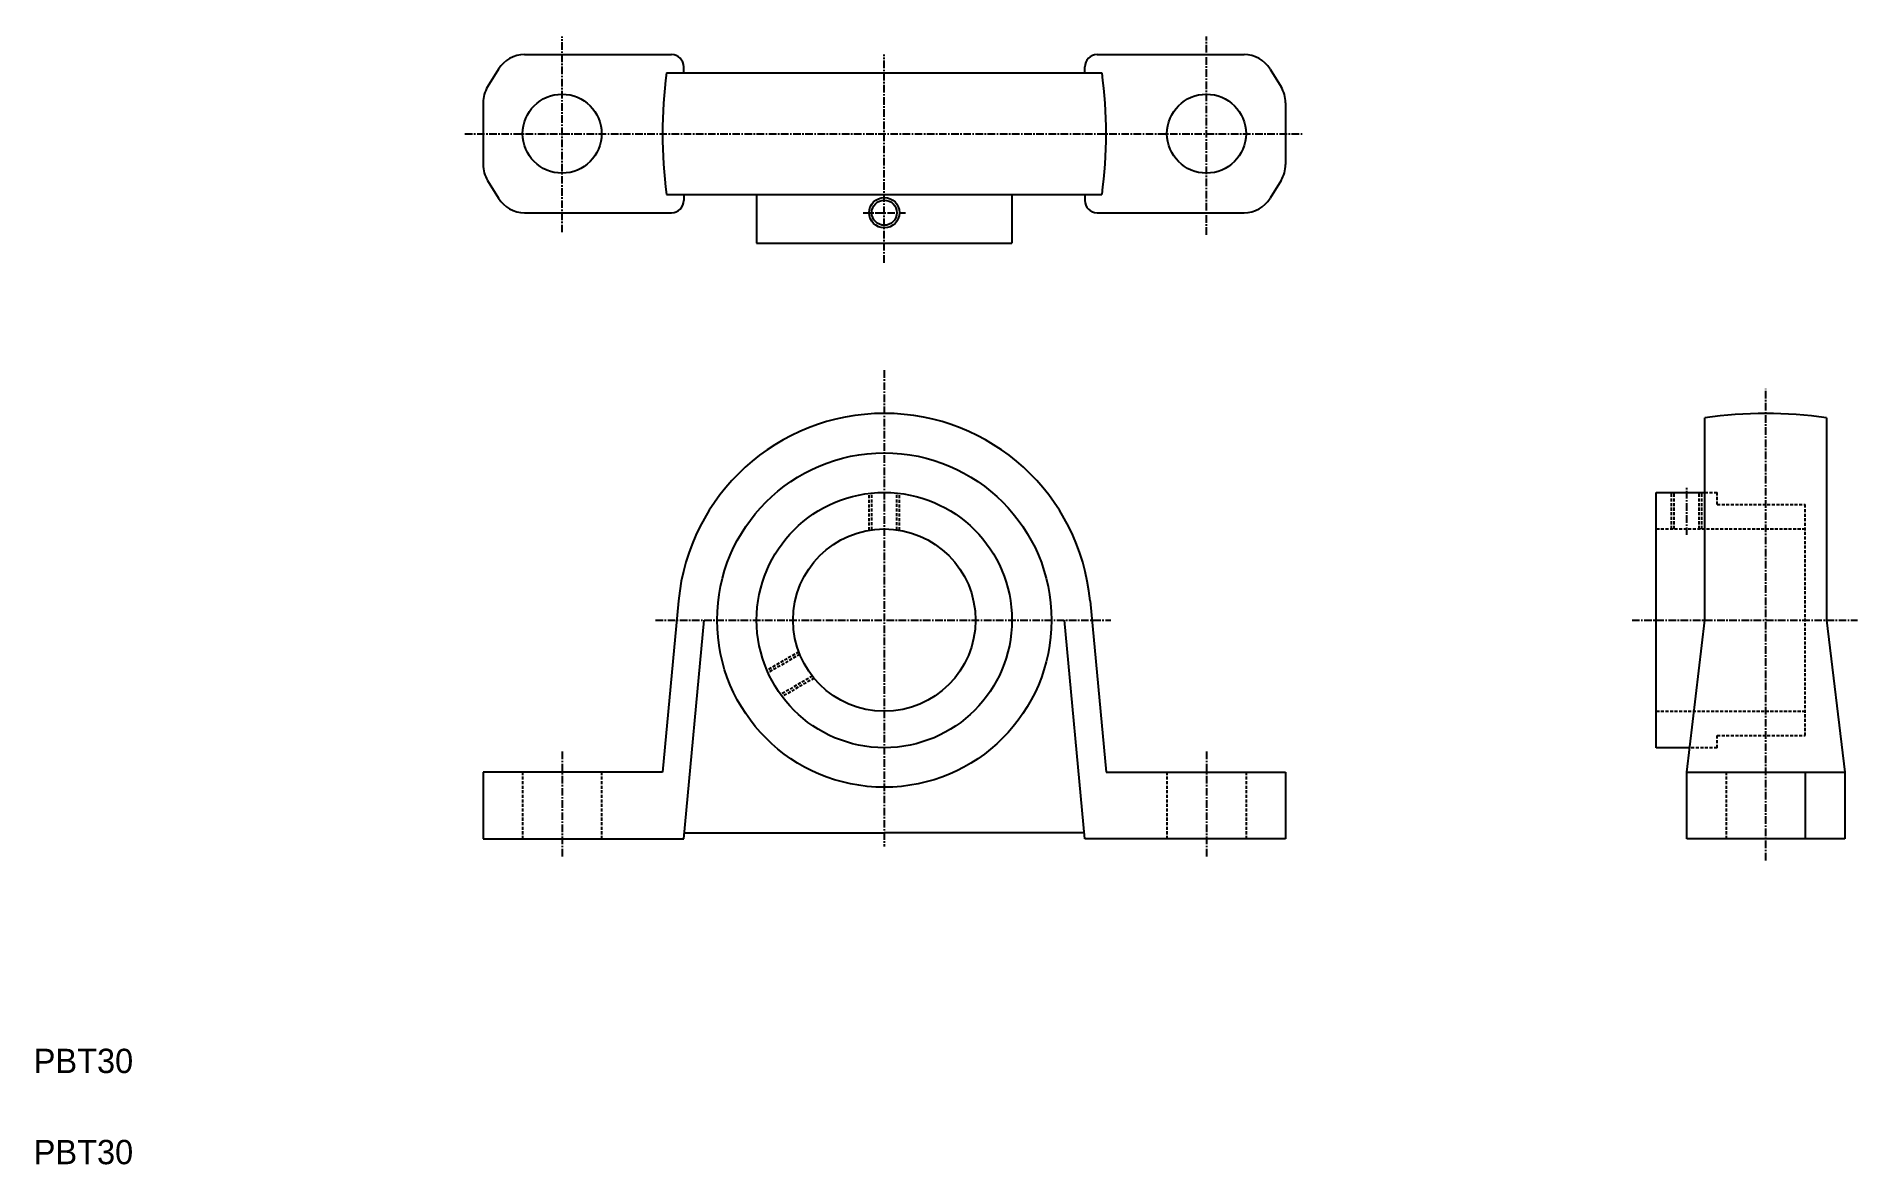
# Model space of a CAD drawing. Extents: x 150 to 450, y 119 to 304.
import ezdxf

# ---------------------------------------------------------------- set-up
doc = ezdxf.new("R2010")
doc.units = 0
doc.linetypes.add('CENTER', pattern=[2, 1.25, -0.25, 0.25, -0.25])
doc.linetypes.add('DASHED', pattern=[0.75, 0.5, -0.25])
doc.layers.get('0').update_dxf_attribs({"linetype": 'CONTINUOUS'})
doc.layers.add('CENTER', color=1, linetype='CENTER')

msp = doc.modelspace()

# ---------------------------------------------------------------- linework, layer by layer
at = {"color": 7, "linetype": 'CONTINUOUS'}
for p, q in [((230.73, 301.12), (254.94, 301.12)), ((324.94, 301.12), (349.15, 301.12)), ((226.48, 298.74), (224.68, 295.83)), ((254.13, 298.12), (325.75, 298.12)), ((256.94, 298.12), (256.94, 299.12)), ((322.94, 298.12), (322.94, 299.12)), ((353.4, 298.74), (355.2, 295.83)), ((223.94, 293.21), (223.94, 283.04)), ((355.94, 293.21), (355.94, 283.04)), ((223.94, 288.12), (223.94, 283.04)), ((355.94, 288.12), (355.94, 283.04)), ((224.68, 280.42), (226.48, 277.5)), ((355.2, 280.42), (353.4, 277.5)), ((254.13, 278.12), (325.75, 278.12)), ((256.94, 278.12), (256.94, 277.12)), ((268.94, 278.12), (268.94, 270.12)), ((310.94, 278.12), (310.94, 270.12)), ((322.94, 278.12), (322.94, 277.12)), ((230.73, 275.12), (254.94, 275.12)), ((324.94, 275.12), (349.15, 275.12)), ((268.94, 270.12), (310.94, 270.12)), ((424.94, 208.1), (424.94, 241.38)), ((444.94, 241.38), (444.94, 208.1)), ((416.94, 187.1), (416.94, 229.1)), ((416.94, 229.1), (424.94, 229.1)), ((256.09, 211.28), (253.44, 183.1)), ((323.79, 211.28), (326.44, 183.1)), ((256.94, 172.1), (260.32, 208.1)), ((322.94, 172.1), (319.56, 208.1)), ((421.94, 183.1), (424.94, 208.1)), ((444.94, 208.1), (447.94, 183.1)), ((422.42, 187.1), (416.94, 187.1)), ((253.44, 183.1), (223.94, 183.1)), ((223.94, 183.1), (223.94, 172.1)), ((326.44, 183.1), (355.94, 183.1)), ((355.94, 183.1), (355.94, 172.1)), ((421.94, 183.1), (447.94, 183.1)), ((421.94, 172.1), (421.94, 183.1)), ((441.44, 183.1), (441.44, 172.1)), ((447.94, 183.1), (447.94, 172.1)), ((223.94, 172.1), (256.94, 172.1)), ((257.03, 173.1), (289.94, 173.1)), ((322.85, 173.1), (289.94, 173.1)), ((355.94, 172.1), (322.94, 172.1)), ((447.94, 172.1), (421.94, 172.1))]:
    msp.add_line(p, q, dxfattribs=at)
at = {"color": 3, "linetype": 'DASHED'}
for p, q in [((287.44, 222.89), (287.44, 228.95)), ((287.87, 222.96), (287.87, 229)), ((292.01, 222.96), (292.01, 229)), ((292.44, 222.89), (292.44, 228.95)), ((419.44, 223.1), (419.44, 229.1)), ((419.87, 223.1), (419.87, 229.1)), ((424.01, 223.1), (424.01, 229.1)), ((424.44, 223.1), (424.44, 229.1)), ((424.94, 229.1), (426.94, 229.1)), ((426.94, 227.1), (426.94, 229.1)), ((426.94, 227.1), (441.44, 227.1)), ((441.44, 189.1), (441.44, 227.1)), ((416.94, 223.1), (441.44, 223.1)), ((275.88, 202.87), (270.63, 199.84)), ((276.04, 202.46), (270.81, 199.44)), ((278.11, 198.88), (272.88, 195.86)), ((278.38, 198.54), (273.13, 195.51)), ((416.94, 193.1), (441.44, 193.1)), ((426.94, 187.1), (426.94, 189.1)), ((426.94, 189.1), (441.44, 189.1)), ((426.94, 187.1), (422.42, 187.1)), ((230.44, 183.1), (230.44, 172.1)), ((243.44, 183.1), (243.44, 172.1)), ((336.44, 183.1), (336.44, 172.1)), ((349.44, 183.1), (349.44, 172.1)), ((428.44, 183.1), (428.44, 172.1)), ((441.44, 183.1), (441.44, 172.1))]:
    msp.add_line(p, q, dxfattribs=at)
at = {"color": 7, "linetype": 'CONTINUOUS'}
for centre, radius in [((236.94, 288.12), 6.5), ((342.94, 288.12), 6.5), ((289.94, 275.12), 2.07), ((289.94, 208.1), 27.5), ((289.94, 208.1), 21), ((289.94, 208.1), 15)]:
    msp.add_circle(centre, radius, dxfattribs=at)
at = {"color": 3, "linetype": 'CONTINUOUS'}
msp.add_circle((289.94, 275.12), 2.5, dxfattribs=at)
at = {"color": 7, "linetype": 'CONTINUOUS'}
for centre, radius, start, end in [((230.73, 296.12), 5, 90, 148.3925), ((254.94, 299.12), 2, 0, 90), ((324.94, 299.12), 2, 90, 180), ((349.15, 296.12), 5, 31.6075, 90), ((326.44, 288.12), 73, 172.1265, 187.8735), ((253.44, 288.12), 73, 352.1265, 7.8735), ((228.94, 293.21), 5, 148.3925, 180), ((350.94, 293.21), 5, 0, 31.6075), ((228.94, 283.04), 5, 180, 211.6075), ((350.94, 283.04), 5, 328.3925, 0), ((230.73, 280.12), 5, 211.6075, 270), ((254.94, 277.12), 2, 270, 0), ((324.94, 277.12), 2, 180, 270), ((349.15, 280.12), 5, 270, 328.3925), ((289.94, 208.1), 34, 5.3703, 174.6297), ((434.94, 172.1), 70, 81.7868, 98.2132)]:
    msp.add_arc(centre, radius, start, end, dxfattribs=at)
at = {"layer": 'CENTER', "color": 1, "linetype": 'CENTER'}
for p, q in [((236.94, 271.9), (236.94, 304.12)), ((342.94, 271.47), (342.94, 304.12)), ((289.94, 266.89), (289.94, 301.12)), ((220.94, 288.12), (358.94, 288.12)), ((286.44, 275.12), (293.44, 275.12)), ((289.94, 249.21), (289.94, 170.84)), ((434.94, 168.57), (434.94, 246.13)), ((421.94, 222.1), (421.94, 230.1)), ((252.3, 208.1), (327.2, 208.1)), ((412.94, 208.1), (450.05, 208.1)), ((236.94, 186.47), (236.94, 169.09)), ((342.94, 186.47), (342.94, 169.09))]:
    msp.add_line(p, q, dxfattribs=at)

# ---------------------------------------------------------------- texts
at = {"color": 7, "linetype": 'CONTINUOUS'}
for p in [(150.02, 133.58), (150.02, 118.58)]:
    msp.add_text('PBT30', height=4, dxfattribs=at).set_placement(p)

doc.saveas('drawing.dxf')
